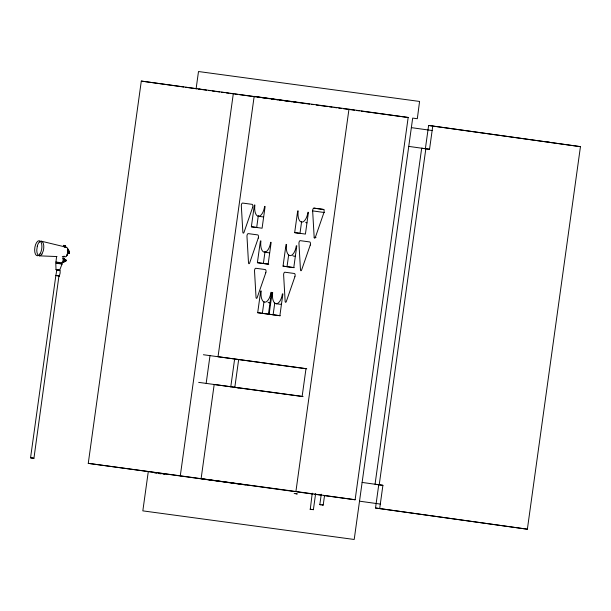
<?xml version="1.0" encoding="UTF-8"?>
<svg xmlns="http://www.w3.org/2000/svg" width="611" height="611" viewBox="0 0 611 611"><rect width="100%" height="100%" fill="white"/><g stroke="black" fill="none" stroke-linecap="round" stroke-linejoin="round"><path stroke-width="0.92" d="M68.012 249.914L67.531 249.372M59.435 276.042L58.962 275.973C59.725 276.004 61.535 269.314 58.496 269.993M55.96 262.02L56.586 256.414M58.939 275.981L33.933 458.288L31.1 457.899L30.55 457.815L55.845 275.546L56.288 275.607M64.262 261.012L65.667 260.996L65.789 260.126L64.231 259.728M64.086 261.18L65.789 261.164L65.957 259.996L64.109 259.522M67.325 253.237L68.478 253.145L68.928 251.427L68.684 253.175L67.531 253.267M67.317 250.495L69.15 251.09L69.012 253.58L69.356 251.113L67.523 250.518M245.485 484.92L88.259 463.359L141.309 81.08L309.609 104.122M196.108 88.778L198.499 71.525L419.574 101.449L417.321 118.717L412.677 118.091L354.204 539.475L142.829 510.865L148.221 472.051M88.259 463.359L180.291 475.809L233.333 93.536M198.674 382.379L206.159 383.387L210.008 355.633L306.76 368.823M251.358 226.765L254.375 205.013L254.894 205.082A10.601 4.896 -82 0 0 255.283 212.697L256.055 214.507A10.601 4.896 -82 0 0 260.912 215.164L262.15 213.629A10.601 4.896 -82 0 0 264.594 206.396L265.121 206.465L262.096 228.216L251.358 226.765L256.681 227.506L258.316 215.721M230.775 386.824L234.624 359.077M238.657 359.604L234.807 387.359L303.117 396.6M257.391 262.669L260.416 240.917L260.935 240.986A10.601 4.896 -82 0 0 261.325 248.608L262.096 250.411A10.601 4.896 -82 0 0 266.946 251.068L268.183 249.532A10.601 4.896 -82 0 0 270.635 242.3L271.154 242.376L268.137 264.128L257.391 262.669L268.748 264.235M263.379 263.509L265.014 251.724M257.697 312.687L260.714 290.935L261.233 291.012A10.601 4.896 -82 0 0 261.63 298.626L262.402 300.429A10.601 4.896 -82 0 0 267.251 301.086L268.489 299.558A10.601 4.896 -82 0 0 270.94 292.318L271.46 292.394L268.443 314.146L257.697 312.687L268.619 314.191M262.356 313.344L263.99 301.559M269.13 314.237L272.155 292.486L272.674 292.554A10.601 4.896 -82 0 0 273.064 300.177L273.835 301.979A10.601 4.896 -82 0 0 278.685 302.636L279.922 301.101A10.601 4.896 -82 0 0 282.374 293.868L282.893 293.937L279.876 315.688L269.13 314.237L280.289 315.765M273.125 314.795L274.759 303.01M283.038 266.144L286.055 244.392L286.574 244.461A10.601 4.896 -82 0 0 286.964 252.076L287.735 253.878A10.601 4.896 -82 0 0 292.593 254.535L293.822 253.007A10.601 4.896 -82 0 0 296.274 245.775L296.793 245.843L293.776 267.595L283.038 266.144L294.189 267.671M287.025 266.702L288.659 254.917M294.67 232.623L297.687 210.871L298.206 210.94A10.601 4.896 -82 0 0 298.596 218.562L299.375 220.365A10.601 4.896 -82 0 0 304.225 221.022L305.462 219.486A10.601 4.896 -82 0 0 307.913 212.254L308.433 212.33L305.416 234.082L294.67 232.623L299.993 233.371L301.628 221.587M348.965 109.209L254.161 96.378L218.035 356.725L305.996 368.624L302.147 396.379L214.186 384.472L201.118 478.657L295.915 491.488L348.965 109.209L408.171 117.48L355.128 499.76L324.151 495.567M310.281 509.246L312.236 493.176M312.213 509.513L313.397 509.673L315.62 493.642M320.737 504.739L319.828 504.617L321.271 494.215M322.028 504.923L323.211 505.083L324.525 495.628M408.751 146.396L425.378 148.717L428.609 125.461L580.45 146.655L527.369 529.202L375.521 508.008L378.751 484.752L362.117 482.43M375.521 508.008L379.683 508.573L382.906 485.317L379.217 484.806L425.844 148.763L429.541 149.283L432.764 126.026M55.845 275.546L56.861 269.772L57.541 269.863M37.332 246.18L36.767 249.968A7.401 3.414 -82 0 0 41.938 254.016M59.649 270.161L62.078 264.051L55.784 263.181L56.029 269.657L56.93 269.787M41.976 254.016L43.266 250.846A7.401 3.414 -82 0 0 42.839 242.391L41.296 241.185L39.524 241.948M67.516 253.649L69.012 253.58M39.287 255.841L57.006 256.551M62.261 256.765L63.956 256.834L63.093 256.574M64.575 246.088L63.575 245.729L64.43 245.943M64.56 246.05L65.064 246.149M64.697 246.661L63.926 246.454L64.537 246.645M64.819 246.661L64.086 246.447M55.815 261.997L62.001 262.852M62.131 263.654L55.914 262.791M62.078 264.051L61.253 263.937M56.029 269.657L57.892 269.917M59.786 270.177L60.077 270.222M55.632 275.515L56.029 275.569M30.55 457.815L32.169 458.036M319.828 504.617L323.211 505.083M310.014 509.207L313.397 509.673M33.933 458.288L32.314 458.067M198.705 89.13L201.302 89.481M208.382 90.443L210.26 90.695M212.132 90.947L214.95 91.329M216.829 91.581L219.647 91.963M221.526 92.223L224.344 92.605M226.223 92.857L229.041 93.239M230.92 93.491L232.791 93.743M234.67 94.002L237.488 94.384M239.367 94.636L255.329 96.798M257.208 97.05L260.026 97.432M261.905 97.684L269.42 98.699M271.299 98.959L277.868 99.845M279.746 100.097L282.565 100.479M284.443 100.739L287.262 101.121M289.14 101.373L291.959 101.754M293.838 102.006L298.527 102.64M316.185 105.031L319.003 105.413M320.874 105.665L327.45 106.558M329.321 106.81L332.14 107.192M334.018 107.444L336.837 107.826M338.708 108.078L341.526 108.46M343.405 108.72L354.67 110.24M356.549 110.492L359.36 110.874M361.238 111.133L408.171 117.48M547.685 142.096L551.848 142.661M580.45 146.655L428.609 125.461M432.137 130.525L411.348 127.638M429.541 149.283L421.682 148.198L375.055 484.24L382.906 485.317M313.924 208.13L323.402 209.413A2.23 1.031 -82 0 1 323.914 212.613L315.322 237.442A1.367 0.634 -82 0 1 314.634 238.191A1.367 0.634 -82 0 1 314.169 237.289L312.649 210.887A2.085 0.962 -82 0 1 313.924 208.13L323.983 209.535M67.836 251.068L68.928 251.427M65.957 259.996L65.789 261.164M65.789 260.126L65.667 260.996M203.394 354.739L210.008 355.633M294.112 491.504L180.291 475.809M296.931 491.878L312.885 494.039M314.764 494.291L321.333 495.185M380.309 504.067L359.52 501.18M56.128 275.584L56.624 275.653M56.51 275.637L57.946 275.836M296.098 493.764L297.282 493.932L294.166 493.497M311.488 104.389L313.367 104.649M141.309 81.08L183.827 87.022M185.713 87.281L197.055 88.87M198.942 89.13L206.503 90.184M312.649 210.887L324.54 212.544M258.293 216.241L263.608 216.981M314.169 237.289L316.002 237.542M264.326 252.144L269.459 252.862M57.442 269.848L58.274 269.97M57.969 269.925L58.656 270.024M276.065 303.713L280.059 304.27A10.601 4.896 -82 0 0 281.365 304.079M57.9 275.828L58.412 275.897M206.159 383.387L238.565 387.863M295.915 491.488L355.128 499.76M154.682 472.952L156.531 473.212M158.379 473.472L161.151 473.861M163 474.113L164.848 474.373M379.683 508.573L527.369 529.202M58.312 275.889L58.816 275.958M58.679 275.935L59.137 276.004M41.296 241.185L66.37 247.249M64.789 245.691L65.606 245.874L63.681 245.347L65.117 245.744L64.438 245.63M64.239 245.843L65.492 246.264L64.025 245.866M64.346 245.454L64.85 245.591M306.928 222.847A10.601 4.896 -82 0 1 305.721 222.32M295.266 255.986A10.601 4.896 -82 0 1 292.753 255.65M270.589 302.628A10.601 4.896 -82 0 1 268.084 302.292M65.774 247.333A4.857 2.245 -82 0 1 67.821 252.992A4.857 2.245 -82 0 1 64.01 256.085M37.256 246.172A7.401 3.414 -82 0 1 39.448 241.933M66.446 255.81A1.466 0.68 -82 0 0 67.317 254.443L67.966 249.754A0.993 0.458 -82 0 0 67.653 248.708M67.454 253.977A0.932 0.428 -82 0 1 66.897 254.84M62.589 258.094A2.2 1.016 -82 0 1 63.048 260.301A2.2 1.016 -82 0 1 62.009 262.302M63.177 258.4A2.2 1.016 -82 0 1 64.453 260.202A2.2 1.016 -82 0 1 62.864 262.425M63.445 258.736A1.657 0.764 -82 0 1 64.193 259.622A1.657 0.764 -82 0 1 63.796 261.592M63.605 261.829A1.657 0.764 -82 0 1 63.193 261.997M63.895 258.972A1.657 0.764 -82 0 1 64.842 260.553A1.657 0.764 -82 0 1 63.506 261.821M252.595 207.541L244.003 232.379A1.367 0.634 -82 0 1 243.315 233.119A1.367 0.634 -82 0 1 242.85 232.218L241.33 205.815A2.085 0.962 -82 0 1 242.605 203.058L252.083 204.341A2.23 1.031 -82 0 1 252.595 207.541M258.239 238.114L249.647 262.944A1.367 0.634 -82 0 1 248.96 263.692A1.367 0.634 -82 0 1 248.494 262.791L246.974 236.381A2.085 0.962 -82 0 1 248.249 233.623L257.727 234.907A2.23 1.031 -82 0 1 258.239 238.114M265.785 272.758L257.193 297.588A1.367 0.634 -82 0 1 256.505 298.336A1.367 0.634 -82 0 1 256.04 297.435L254.52 271.024A2.085 0.962 -82 0 1 255.795 268.267L265.281 269.55A2.23 1.031 -82 0 1 265.785 272.758M294.892 276.699L286.299 301.529A1.367 0.634 -82 0 1 285.612 302.277A1.367 0.634 -82 0 1 285.146 301.376L283.626 274.965A2.085 0.962 -82 0 1 284.902 272.208L294.387 273.491A2.23 1.031 -82 0 1 294.892 276.699M310.22 245.148L301.62 269.978A1.367 0.634 -82 0 1 300.933 270.726A1.367 0.634 -82 0 1 300.475 269.825L298.947 243.415A2.085 0.962 -82 0 1 300.222 240.658L309.708 241.941A2.23 1.031 -82 0 1 310.22 245.148M63.987 246.684L64.674 246.882L63.987 246.684M39.998 253.886A7.592 3.506 -82 0 0 40.189 241.085A7.592 3.506 -82 0 0 34.651 249.723A7.592 3.506 -82 0 0 39.998 253.886"/></g></svg>
